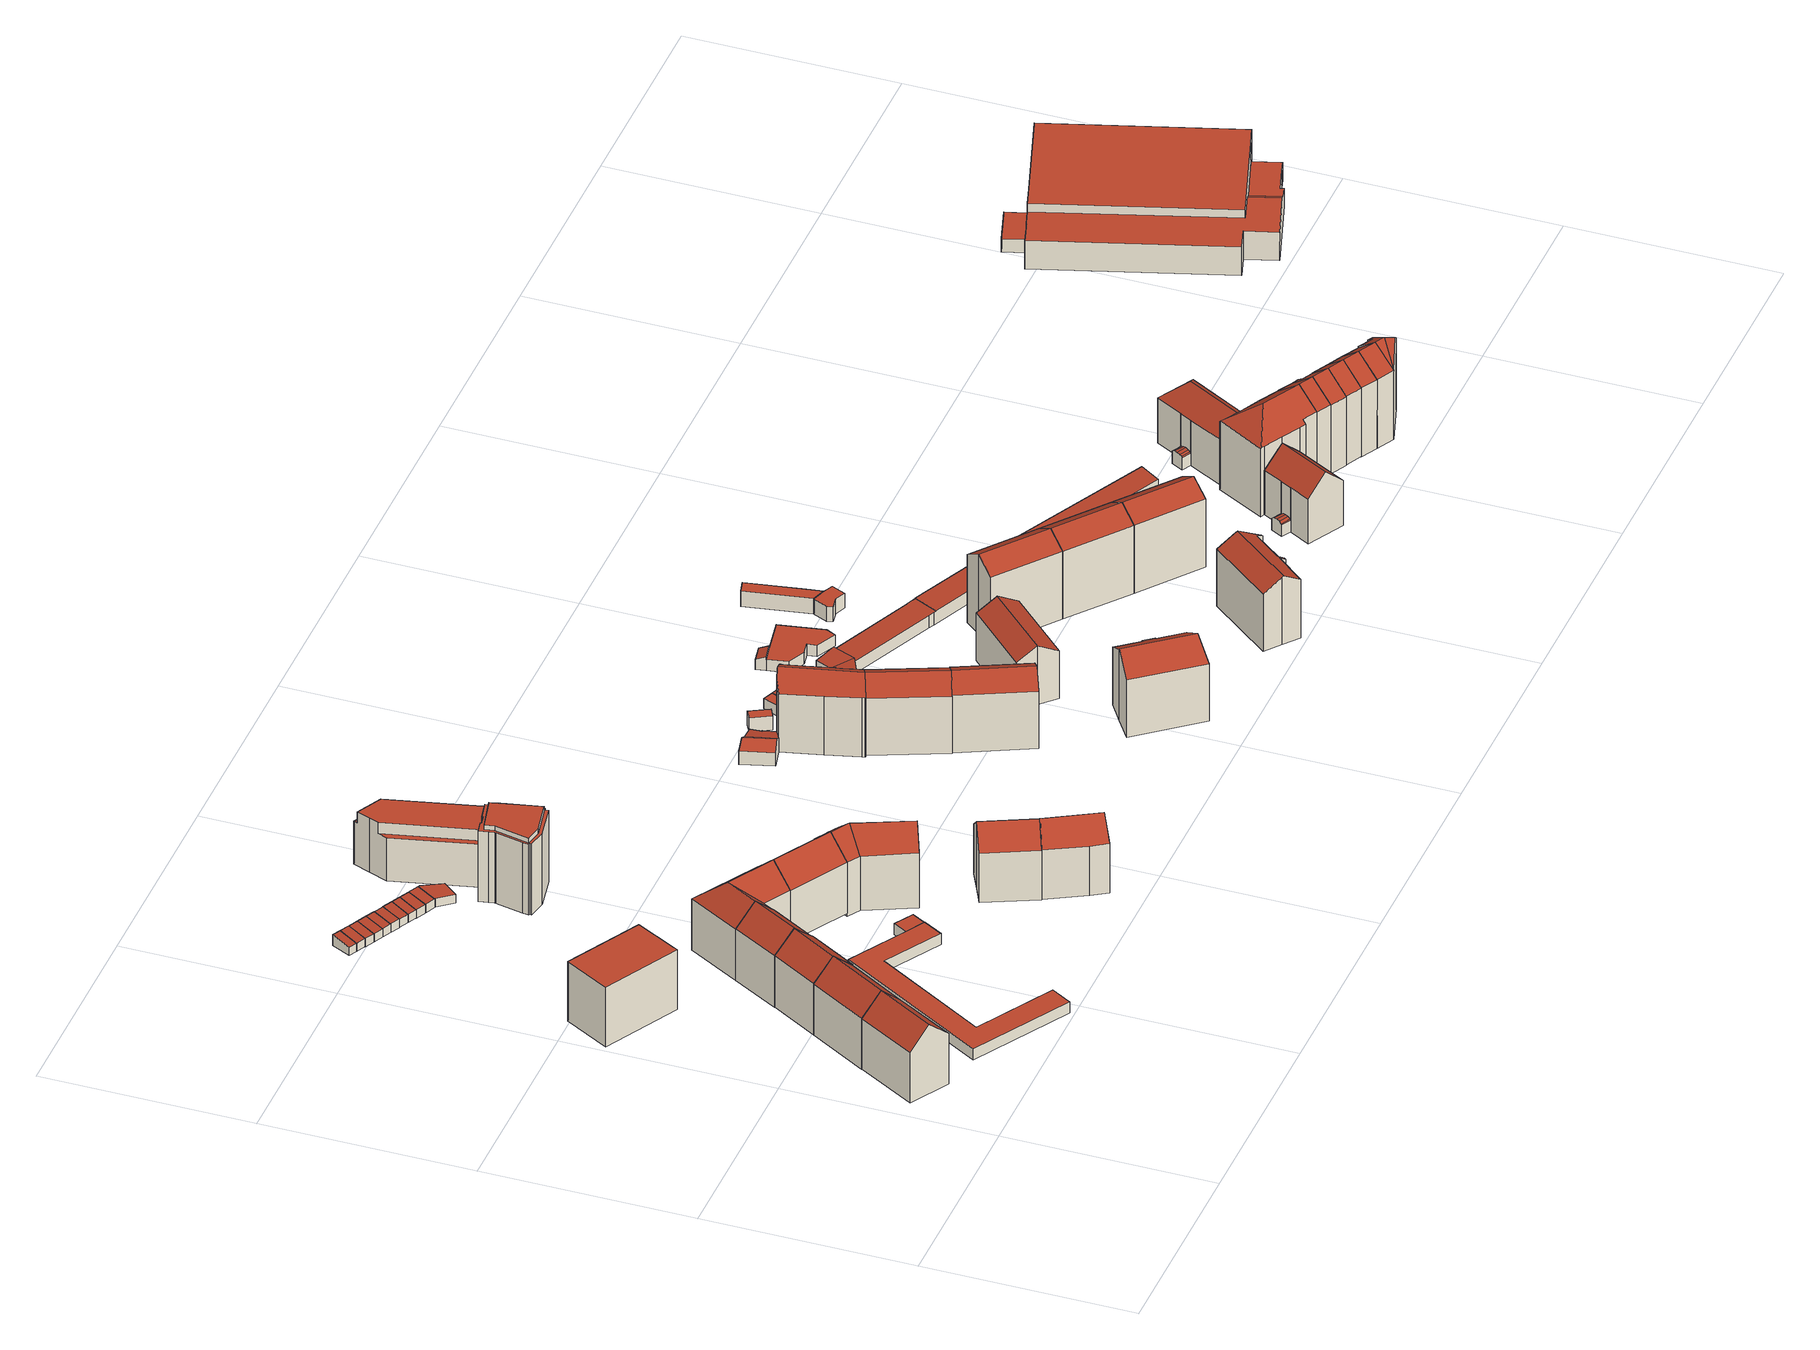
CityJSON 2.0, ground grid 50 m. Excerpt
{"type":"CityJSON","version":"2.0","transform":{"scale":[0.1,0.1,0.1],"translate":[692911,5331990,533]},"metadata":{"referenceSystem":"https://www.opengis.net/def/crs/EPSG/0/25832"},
"CityObjects":{
"building1":{"type":"Building","attributes":{"Gemeindeschluessel":"09162000","HoeheDach":"553.861","HoeheGrund":"535.670","Methode":"1000","NiedrigsteTraufeDesGebaeudes":"548.930","Geometrietyp2DReferenz":"3000","function":"31001_1000","roofType":"3100","measuredHeight":18.19,"storeysAboveGround":4},"geometry":[{"type":"MultiSurface","lod":"2","boundaries":[[[0,1,2,3,4]],[[5,6,7,8,9]],[[1,8,7,2]],[[9,8,1,0]],[[4,3,6,5]],[[2,7,6,3]],[[5,9,0,4]]],"semantics":{"surfaces":[{"type":"WallSurface"},{"type":"RoofSurface"},{"type":"GroundSurface"}],"values":[0,0,1,0,0,1,2]}}]},
"building2":{"type":"Building","attributes":{"Gemeindeschluessel":"09162000","HoeheDach":"553.869","HoeheGrund":"535.640","Methode":"1000","NiedrigsteTraufeDesGebaeudes":"548.945","Geometrietyp2DReferenz":"3000","function":"31001_1000","roofType":"3100","measuredHeight":18.23,"storeysAboveGround":4},"geometry":[{"type":"MultiSurface","lod":"2","boundaries":[[[10,11,8,12]],[[13,10,12,14]],[[7,15,16,17]],[[12,8,7,17,14]],[[14,17,16,13]],[[8,11,15,7]],[[13,16,15,11,10]]],"semantics":{"surfaces":[{"type":"WallSurface"},{"type":"GroundSurface"},{"type":"RoofSurface"}],"values":[0,1,2,0,0,2,0]}}]},
"building3":{"type":"Building","attributes":{"Gemeindeschluessel":"09162000","HoeheDach":"549.466","HoeheGrund":"533.763","Methode":"1000","NiedrigsteTraufeDesGebaeudes":"549.466","Geometrietyp2DReferenz":"3000","function":"31001_1000","roofType":"1000","measuredHeight":15.7,"storeysAboveGround":5},"geometry":[{"type":"MultiSurface","lod":"2","boundaries":[[[18,19,20,21]],[[22,23,24,25]],[[21,20,26,27]],[[26,20,19,24,23]],[[27,26,23,22]],[[21,27,22,25,18]],[[25,24,19,18]]],"semantics":{"surfaces":[{"type":"WallSurface"},{"type":"RoofSurface"},{"type":"GroundSurface"}],"values":[0,0,0,1,0,2,0]}}]},
"building4":{"type":"Building","attributes":{"Gemeindeschluessel":"09162000","HoeheDach":"553.784","HoeheGrund":"535.610","Methode":"1000","NiedrigsteTraufeDesGebaeudes":"549.152","Geometrietyp2DReferenz":"3000","function":"31001_1000","roofType":"3100","measuredHeight":18.17,"storeysAboveGround":4},"geometry":[{"type":"MultiSurface","lod":"2","boundaries":[[[28,29,10,13]],[[10,30,31,32,13]],[[30,33,34,31]],[[28,35,34,33,29]],[[31,34,35,32]],[[29,33,30,10]],[[13,32,35,28]]],"semantics":{"surfaces":[{"type":"GroundSurface"},{"type":"WallSurface"},{"type":"RoofSurface"}],"values":[0,1,2,1,2,1,1]}}]},
"building5":{"type":"Building","attributes":{"Gemeindeschluessel":"09162000","HoeheDach":"538.223","HoeheGrund":"535.260","Methode":"1000","NiedrigsteTraufeDesGebaeudes":"538.223","Geometrietyp2DReferenz":"3000","function":"31001_2000","roofType":"1000","measuredHeight":2.96},"geometry":[{"type":"MultiSurface","lod":"2","boundaries":[[[36,37,38,39]],[[40,41,38,37]],[[42,43,44,39,38,41,45,46,47]],[[36,48,49,50,51,52,53,40,37]],[[49,48,44,43]],[[49,43,42,50]],[[53,45,41,40]],[[48,36,39,44]],[[53,52,46,45]],[[51,50,42,47]],[[52,51,47,46]]],"semantics":{"surfaces":[{"type":"WallSurface"},{"type":"RoofSurface"},{"type":"GroundSurface"}],"values":[0,0,1,2,0,0,0,0,0,0,0]}}]},
"building6":{"type":"Building","attributes":{"Gemeindeschluessel":"09162000","HoeheDach":"553.863","HoeheGrund":"535.500","Methode":"1000","NiedrigsteTraufeDesGebaeudes":"548.957","Geometrietyp2DReferenz":"3000","function":"31001_1000","roofType":"3100","measuredHeight":18.36,"storeysAboveGround":4},"geometry":[{"type":"MultiSurface","lod":"2","boundaries":[[[54,55,56,57]],[[58,55,54,59]],[[60,61,62,63]],[[59,54,57,61,60]],[[63,62,56,55,58]],[[57,56,62,61]],[[63,58,59,60]]],"semantics":{"surfaces":[{"type":"RoofSurface"},{"type":"WallSurface"},{"type":"GroundSurface"}],"values":[0,1,1,1,1,0,2]}}]},
"building7":{"type":"Building","attributes":{"Gemeindeschluessel":"09162000","HoeheDach":"535.983","HoeheGrund":"533.190","Methode":"2000","NiedrigsteTraufeDesGebaeudes":"535.336","Geometrietyp2DReferenz":"3000","function":"31001_2000","roofType":"1000","measuredHeight":2.79},"geometry":[{"type":"MultiSurface","lod":"2","boundaries":[[[64,65,66,67]],[[66,68,69,67]],[[69,68,70,71]],[[67,69,71,64]],[[65,70,68,66]],[[64,71,70,65]]],"semantics":{"surfaces":[{"type":"GroundSurface"},{"type":"WallSurface"},{"type":"RoofSurface"}],"values":[0,1,2,1,1,1]}}]},
"building8":{"type":"Building","attributes":{"Gemeindeschluessel":"09162000","HoeheDach":"535.984","HoeheGrund":"533.230","Methode":"2000","NiedrigsteTraufeDesGebaeudes":"535.337","Geometrietyp2DReferenz":"3000","function":"31001_2000","roofType":"1000","measuredHeight":2.75},"geometry":[{"type":"MultiSurface","lod":"2","boundaries":[[[67,66,72,73]],[[74,75,68,69]],[[72,75,74,73]],[[67,69,68,66]],[[66,68,75,72]],[[73,74,69,67]]],"semantics":{"surfaces":[{"type":"GroundSurface"},{"type":"RoofSurface"},{"type":"WallSurface"}],"values":[0,1,2,2,2,2]}}]},
"building9":{"type":"Building","attributes":{"Gemeindeschluessel":"09162000","HoeheDach":"553.775","HoeheGrund":"535.490","Methode":"1000","NiedrigsteTraufeDesGebaeudes":"548.893","Geometrietyp2DReferenz":"3000","function":"31001_1000","roofType":"3100","measuredHeight":18.29,"storeysAboveGround":4},"geometry":[{"type":"MultiSurface","lod":"2","boundaries":[[[63,58,76,77,78]],[[79,80,63,78]],[[77,76,81,82,83]],[[84,85,58,63,80,86]],[[82,81,85,84,87]],[[88,86,80,79]],[[77,83,79,78]],[[83,89,88,79]],[[76,58,85,81]],[[84,86,88,89,87]],[[83,82,87,89]]],"semantics":{"surfaces":[{"type":"WallSurface"},{"type":"RoofSurface"},{"type":"GroundSurface"}],"values":[0,0,1,2,0,0,1,1,0,0,1]}}]},
"building10":{"type":"Building","attributes":{"Gemeindeschluessel":"09162000","HoeheDach":"535.984","HoeheGrund":"533.150","Methode":"2000","NiedrigsteTraufeDesGebaeudes":"535.336","Geometrietyp2DReferenz":"3000","function":"31001_2000","roofType":"1000","measuredHeight":2.83},"geometry":[{"type":"MultiSurface","lod":"2","boundaries":[[[90,75,91,92]],[[92,91,93,94]],[[94,93,74,95]],[[95,74,75,90]],[[95,90,92,94]],[[93,91,75,74]]],"semantics":{"surfaces":[{"type":"WallSurface"},{"type":"GroundSurface"},{"type":"RoofSurface"}],"values":[0,0,0,0,1,2]}}]},
"building11":{"type":"Building","attributes":{"Gemeindeschluessel":"09162000","HoeheDach":"535.984","HoeheGrund":"533.160","Methode":"2000","NiedrigsteTraufeDesGebaeudes":"535.336","Geometrietyp2DReferenz":"3000","function":"31001_2000","roofType":"1000","measuredHeight":2.82},"geometry":[{"type":"MultiSurface","lod":"2","boundaries":[[[96,91,97,98]],[[99,96,98,100]],[[99,93,91,96]],[[100,101,93,99]],[[101,97,91,93]],[[98,97,101,100]]],"semantics":{"surfaces":[{"type":"WallSurface"},{"type":"GroundSurface"},{"type":"RoofSurface"}],"values":[0,1,0,0,2,0]}}]},
"building12":{"type":"Building","attributes":{"Gemeindeschluessel":"09162000","HoeheDach":"535.984","HoeheGrund":"533.120","Methode":"2000","NiedrigsteTraufeDesGebaeudes":"535.336","Geometrietyp2DReferenz":"3000","function":"31001_2000","roofType":"1000","measuredHeight":2.86},"geometry":[{"type":"MultiSurface","lod":"2","boundaries":[[[102,103,101,104]],[[104,105,106,102]],[[104,101,97,105]],[[106,107,103,102]],[[105,97,107,106]],[[103,107,97,101]]],"semantics":{"surfaces":[{"type":"WallSurface"},{"type":"GroundSurface"},{"type":"RoofSurface"}],"values":[0,1,0,0,0,2]}}]},
"building13":{"type":"Building","attributes":{"Gemeindeschluessel":"09162000","HoeheDach":"535.907","HoeheGrund":"533.140","Methode":"1000","NiedrigsteTraufeDesGebaeudes":"535.383","Geometrietyp2DReferenz":"3000","function":"31001_2000","roofType":"1000","measuredHeight":2.77},"geometry":[{"type":"MultiSurface","lod":"2","boundaries":[[[108,109,110,111]],[[112,108,111,102]],[[102,106,113,112]],[[102,111,110,106]],[[106,110,109,113]],[[113,109,108,112]]],"semantics":{"surfaces":[{"type":"RoofSurface"},{"type":"WallSurface"},{"type":"GroundSurface"}],"values":[0,1,2,1,1,1]}}]},
"building14":{"type":"Building","attributes":{"Gemeindeschluessel":"09162000","HoeheDach":"538.062","HoeheGrund":"535.200","Methode":"1000","NiedrigsteTraufeDesGebaeudes":"538.062","Geometrietyp2DReferenz":"3000","function":"31001_1000","roofType":"1000","measuredHeight":2.86},"geometry":[{"type":"MultiSurface","lod":"2","boundaries":[[[114,115,116,117]],[[116,118,119,117]],[[114,120,121,115]],[[117,119,120,114]],[[119,118,121,120]],[[115,121,118,116]]],"semantics":{"surfaces":[{"type":"GroundSurface"},{"type":"WallSurface"},{"type":"RoofSurface"}],"values":[0,1,1,1,2,1]}}]},
"building15":{"type":"Building","attributes":{"Gemeindeschluessel":"09162000","HoeheDach":"535.984","HoeheGrund":"533.200","Methode":"2000","NiedrigsteTraufeDesGebaeudes":"535.336","Geometrietyp2DReferenz":"3000","function":"31001_2000","roofType":"1000","measuredHeight":2.78},"geometry":[{"type":"MultiSurface","lod":"2","boundaries":[[[122,123,124,125]],[[125,124,126,127]],[[128,129,123,122]],[[128,122,125,127]],[[126,124,123,129]],[[127,126,129,128]]],"semantics":{"surfaces":[{"type":"WallSurface"},{"type":"GroundSurface"},{"type":"RoofSurface"}],"values":[0,0,0,1,2,0]}}]},
"building16":{"type":"Building","attributes":{"Gemeindeschluessel":"09162000","HoeheDach":"535.984","HoeheGrund":"533.210","Methode":"2000","NiedrigsteTraufeDesGebaeudes":"535.335","Geometrietyp2DReferenz":"3000","function":"31001_2000","roofType":"1000","measuredHeight":2.77},"geometry":[{"type":"MultiSurface","lod":"2","boundaries":[[[127,125,130,131]],[[131,132,126,127]],[[130,133,132,131]],[[125,124,133,130]],[[127,126,124,125]],[[132,133,124,126]]],"semantics":{"surfaces":[{"type":"GroundSurface"},{"type":"WallSurface"},{"type":"RoofSurface"}],"values":[0,1,1,1,1,2]}}]},
"building17":{"type":"Building","attributes":{"Gemeindeschluessel":"09162000","HoeheDach":"553.795","HoeheGrund":"535.380","Methode":"1000","NiedrigsteTraufeDesGebaeudes":"548.803","Geometrietyp2DReferenz":"3000","function":"31001_1000","roofType":"3100","measuredHeight":18.41,"storeysAboveGround":4},"geometry":[{"type":"MultiSurface","lod":"2","boundaries":[[[134,135,89,136,137]],[[138,139,135,134]],[[137,136,140,141]],[[142,140,136,89]],[[141,140,142,139,138]],[[139,142,89,135]],[[134,137,141,138]]],"semantics":{"surfaces":[{"type":"WallSurface"},{"type":"RoofSurface"},{"type":"GroundSurface"}],"values":[0,0,0,1,0,1,2]}}]},
"building18":{"type":"Building","attributes":{"Gemeindeschluessel":"09162000","HoeheDach":"535.984","HoeheGrund":"533.090","Methode":"2000","NiedrigsteTraufeDesGebaeudes":"535.336","Geometrietyp2DReferenz":"3000","function":"31001_2000","roofType":"1000","measuredHeight":2.89},"geometry":[{"type":"MultiSurface","lod":"2","boundaries":[[[143,133,144,145]],[[146,143,145,147]],[[146,132,133,143]],[[145,144,148,147]],[[148,144,133,132]],[[147,148,132,146]]],"semantics":{"surfaces":[{"type":"WallSurface"},{"type":"GroundSurface"},{"type":"RoofSurface"}],"values":[0,1,0,0,2,0]}}]},
"building19":{"type":"Building","attributes":{"Gemeindeschluessel":"09162000","HoeheDach":"535.984","HoeheGrund":"533.100","Methode":"2000","NiedrigsteTraufeDesGebaeudes":"535.336","Geometrietyp2DReferenz":"3000","function":"31001_2000","roofType":"1000","measuredHeight":2.88},"geometry":[{"type":"MultiSurface","lod":"2","boundaries":[[[149,150,151,152]],[[147,145,149,152]],[[147,148,144,145]],[[151,150,144,148]],[[152,151,148,147]],[[145,144,150,149]]],"semantics":{"surfaces":[{"type":"WallSurface"},{"type":"GroundSurface"},{"type":"RoofSurface"}],"values":[0,1,0,2,0,0]}}]},
"building20":{"type":"Building","attributes":{"Gemeindeschluessel":"09162000","HoeheDach":"535.983","HoeheGrund":"533.240","Methode":"2000","NiedrigsteTraufeDesGebaeudes":"535.330","Geometrietyp2DReferenz":"3000","function":"31001_2000","roofType":"1000","measuredHeight":2.74},"geometry":[{"type":"MultiSurface","lod":"2","boundaries":[[[153,154,155,156]],[[157,158,159,160]],[[161,155,154,151,159,158]],[[161,162,156,155]],[[156,162,157,160,163,153]],[[160,159,151,163]],[[163,151,154,153]],[[162,161,158,157]]],"semantics":{"surfaces":[{"type":"WallSurface"},{"type":"RoofSurface"},{"type":"GroundSurface"}],"values":[0,0,1,0,2,0,0,0]}}]},
"building21":{"type":"Building","attributes":{"Gemeindeschluessel":"09162000","HoeheDach":"553.810","HoeheGrund":"534.003","Methode":"2000","NiedrigsteTraufeDesGebaeudes":"552.650","Geometrietyp2DReferenz":"3000","function":"31001_9998","roofType":"1000","measuredHeight":19.81,"storeysAboveGround":5},"geometry":[{"type":"MultiSurface","lod":"2","boundaries":[[[164,165,166,167]],[[168,169,170,171]],[[172,173,174,175,176,177]],[[178,179,180,181]],[[182,183,165,164]],[[184,185,177,176,175,186,187,188,189,190,180,179,191,192,193,194,195,196,197,170,169,198],[164,167,199,200,201,202,182]],[[203,189,188,204]],[[205,184,198,206]],[[207,193,192,208]],[[208,192,191,209]],[[210,174,173,172,211,205,206,168,171,212,213,214,215,207,208,209,178,181,216,203,204,217]],[[210,186,175,174]],[[172,177,185,211]],[[201,218,219,202]],[[171,170,197,212]],[[204,188,187,217]],[[206,198,169,168]],[[213,212,197,196,195,214]],[[209,191,179,178]],[[220,218,201,200,199,221]],[[214,195,194,215]],[[217,187,186,210]],[[211,185,184,205]],[[215,194,193,207]],[[219,218,220,221,166,165,183]],[[167,166,221,199]],[[202,219,183,182]],[[190,189,203,216,181,180]]],"semantics":{"surfaces":[{"type":"WallSurface"},{"type":"RoofSurface"},{"type":"GroundSurface"}],"values":[0,0,0,0,0,1,0,0,0,0,2,0,0,0,0,0,0,0,0,0,0,0,0,0,1,0,0,0]}}]},
"building22":{"type":"Building","attributes":{"Gemeindeschluessel":"09162000","HoeheDach":"553.700","HoeheGrund":"534.610","Methode":"2000","NiedrigsteTraufeDesGebaeudes":"548.193","Geometrietyp2DReferenz":"3000","function":"31001_1000","roofType":"3100","measuredHeight":19.09,"storeysAboveGround":4},"geometry":[{"type":"MultiSurface","lod":"2","boundaries":[[[222,223,224,225,226,227,228,229,230,231]],[[232,233,226,225]],[[228,227,234,235,236,229]],[[233,234,227,226]],[[230,237,238,231]],[[233,232,239,240,235,234]],[[229,236,237,230]],[[236,235,240,237]],[[222,241,242,223]],[[222,231,238,243,241]],[[237,240,243,238]],[[239,232,225,224,244]],[[244,242,241,243,240,239]],[[244,224,223,242]]],"semantics":{"surfaces":[{"type":"GroundSurface"},{"type":"WallSurface"},{"type":"RoofSurface"}],"values":[0,1,1,1,1,2,1,2,1,1,2,1,2,1]}}]},
"building23":{"type":"Building","attributes":{"Gemeindeschluessel":"09162000","HoeheDach":"552.430","HoeheGrund":"534.790","Methode":"2000","NiedrigsteTraufeDesGebaeudes":"547.785","Geometrietyp2DReferenz":"3000","function":"31001_1000","roofType":"3100","measuredHeight":17.64,"storeysAboveGround":4},"geometry":[{"type":"MultiSurface","lod":"2","boundaries":[[[245,246,247,248]],[[249,250,246,251]],[[245,252,251,246]],[[252,253,254,255,249,251]],[[255,256,250,249]],[[253,248,247,254]],[[256,247,246,250]],[[248,253,252,245]],[[254,247,256,255]]],"semantics":{"surfaces":[{"type":"RoofSurface"},{"type":"WallSurface"},{"type":"GroundSurface"}],"values":[0,1,1,2,1,1,0,1,1]}}]},
"building24":{"type":"Building","attributes":{"Gemeindeschluessel":"09162000","HoeheDach":"548.190","HoeheGrund":"534.010","Methode":"2000","NiedrigsteTraufeDesGebaeudes":"545.300","Geometrietyp2DReferenz":"3000","function":"31001_9998","roofType":"1000","measuredHeight":14.18},"geometry":[{"type":"MultiSurface","lod":"2","boundaries":[[[204,257,258,259,260,261]],[[262,263,264,265]],[[204,261,266,203]],[[262,267,268,269,270,263]],[[271,272,273,274]],[[275,276,277,278]],[[279,280,276,275]],[[178,271,274,281]],[[282,283,260,259]],[[270,269,283,282]],[[284,285,258,257]],[[204,203,181,178,281,267,262,265,279,275,278,284,257]],[[203,266,286,181]],[[278,277,285,284]],[[282,259,258,285,277,276,280,264,263,270]],[[272,287,288,273]],[[287,286,266,261,260,283,269,268,288]],[[265,264,280,279]],[[267,281,274,273,288,268]],[[178,181,286,287,272,271]]],"semantics":{"surfaces":[{"type":"WallSurface"},{"type":"RoofSurface"},{"type":"GroundSurface"}],"values":[0,0,0,0,1,0,0,0,0,0,0,2,0,0,1,0,1,0,0,0]}}]},
"building25":{"type":"Building","attributes":{"Gemeindeschluessel":"09162000","HoeheDach":"552.489","HoeheGrund":"534.880","Methode":"1000","NiedrigsteTraufeDesGebaeudes":"547.719","Geometrietyp2DReferenz":"3000","function":"31001_1000","roofType":"3100","measuredHeight":17.61,"storeysAboveGround":4},"geometry":[{"type":"MultiSurface","lod":"2","boundaries":[[[289,290,291,292,293]],[[294,291,290,295]],[[292,296,297,298,247,293]],[[298,297,299,300]],[[289,301,295,290]],[[294,295,301,302,300,299,303,304]],[[302,301,289,293,247]],[[247,298,300,302]],[[296,292,291,294,304,303]],[[299,297,296,303]]],"semantics":{"surfaces":[{"type":"RoofSurface"},{"type":"WallSurface"},{"type":"GroundSurface"}],"values":[0,1,0,1,1,2,1,1,1,1]}}]},
"building26":{"type":"Building","attributes":{"Gemeindeschluessel":"09162000","HoeheDach":"552.980","HoeheGrund":"534.510","Methode":"2000","NiedrigsteTraufeDesGebaeudes":"537.779","Geometrietyp2DReferenz":"3000","function":"31001_9998","roofType":"3100","measuredHeight":18.47,"storeysAboveGround":5},"geometry":[{"type":"MultiSurface","lod":"2","boundaries":[[[305,306,307,308]],[[309,310,311,312,313]],[[314,315,316,317,318,319]],[[320,321,322,323]],[[324,325,326,327]],[[327,326,328,329]],[[324,327,329,330,331,316,315,332,333,334,305,308,335,310,309,336,337,338,339,340,341,342,320,323,343,344]],[[343,345,346,344]],[[314,319,347,348]],[[317,349,350,351]],[[342,352,321,320]],[[329,328,353,330]],[[335,351,350,311,310]],[[308,307,351,335]],[[340,354,355,341]],[[339,356,354,340]],[[309,313,357,336]],[[324,344,346,358,325]],[[323,322,345,343]],[[347,359,333,332,348]],[[319,318,359,347]],[[338,360,356,339]],[[318,317,351,307,306,361,359]],[[334,361,306,305]],[[333,359,361,334]],[[336,357,362,337]],[[353,328,326,325,358,312,311,350,349]],[[341,355,352,342]],[[315,314,348,332]],[[358,346,345,322,321,352,355,354,356,360,362,357,313,312]],[[316,331,330,353,349,317]],[[337,362,360,338]]],"semantics":{"surfaces":[{"type":"WallSurface"},{"type":"GroundSurface"},{"type":"RoofSurface"}],"values":[0,0,0,0,0,0,1,0,2,0,0,0,0,0,0,0,0,0,0,0,2,0,2,0,0,0,2,0,0,2,0,0]}}]},
"building27":{"type":"Building","attributes":{"Gemeindeschluessel":"09162000","HoeheDach":"552.990","HoeheGrund":"534.860","Methode":"1000","NiedrigsteTraufeDesGebaeudes":"549.890","Geometrietyp2DReferenz":"3000","function":"31001_1000","roofType":"3100","measuredHeight":18.13,"storeysAboveGround":5},"geometry":[{"type":"MultiSurface","lod":"2","boundaries":[[[363,364,365,358,346]],[[366,367,368,369]],[[370,371,372,373]],[[368,367,358,365]],[[373,346,358,367,370]],[[366,371,370,367]],[[369,368,365,364]],[[373,372,363,346]],[[366,369,364,363,372,371]]],"semantics":{"surfaces":[{"type":"WallSurface"},{"type":"RoofSurface"},{"type":"GroundSurface"}],"values":[0,0,0,1,1,0,0,0,2]}}]},
"building28":{"type":"Building","attributes":{"Gemeindeschluessel":"09162000","HoeheDach":"553.001","HoeheGrund":"534.950","Methode":"1000","NiedrigsteTraufeDesGebaeudes":"550.050","Geometrietyp2DReferenz":"3000","function":"31001_1000","roofType":"3100","measuredHeight":18.05,"storeysAboveGround":5},"geometry":[{"type":"MultiSurface","lod":"2","boundaries":[[[374,375,376,377]],[[378,367,375,374]],[[379,380,367,378]],[[381,382,380,379]],[[377,376,383,384]],[[384,383,382,381]],[[384,381,379,378,374,377]],[[382,383,367,380]],[[383,376,375,367]]],"semantics":{"surfaces":[{"type":"WallSurface"},{"type":"GroundSurface"},{"type":"RoofSurface"}],"values":[0,0,0,0,0,0,1,2,2]}}]},
"building29":{"type":"Building","attributes":{"Gemeindeschluessel":"09162000","HoeheDach":"536.905","HoeheGrund":"533.166","Methode":"1000","NiedrigsteTraufeDesGebaeudes":"536.905","Geometrietyp2DReferenz":"3000","function":"31001_2000","roofType":"1000","measuredHeight":3.74,"storeysAboveGround":1},"geometry":[{"type":"MultiSurface","lod":"2","boundaries":[[[385,386,387,388]],[[389,390,385,388]],[[388,387,391,389]],[[389,391,392,390]],[[390,392,386,385]],[[387,386,392,391]]],"semantics":{"surfaces":[{"type":"WallSurface"},{"type":"GroundSurface"},{"type":"RoofSurface"}],"values":[0,1,0,0,0,2]}}]},
"building30":{"type":"Building","attributes":{"Gemeindeschluessel":"09162000","HoeheDach":"536.871","HoeheGrund":"534.229","Methode":"1000","NiedrigsteTraufeDesGebaeudes":"536.871","Geometrietyp2DReferenz":"3000","function":"31001_2000","roofType":"1000","measuredHeight":2.64,"storeysAboveGround":1},"geometry":[{"type":"MultiSurface","lod":"2","boundaries":[[[393,394,395,396]],[[397,398,399,400]],[[396,395,398,397]],[[400,399,394,393]],[[398,395,394,399]],[[400,393,396,397]]],"semantics":{"surfaces":[{"type":"WallSurface"},{"type":"RoofSurface"},{"type":"GroundSurface"}],"values":[0,0,0,0,1,2]}}]},
"building31":{"type":"Building","attributes":{"Gemeindeschluessel":"09162000","HoeheDach":"536.876","HoeheGrund":"534.630","Methode":"1000","NiedrigsteTraufeDesGebaeudes":"536.876","Geometrietyp2DReferenz":"3000","function":"31001_2000","roofType":"1000","measuredHeight":2.25,"storeysAboveGround":1},"geometry":[{"type":"MultiSurface","lod":"2","boundaries":[[[401,398,395,402]],[[403,404,395,398]],[[401,402,405,406]],[[406,403,398,401]],[[402,395,404,405]],[[405,404,403,406]]],"semantics":{"surfaces":[{"type":"WallSurface"},{"type":"RoofSurface"},{"type":"GroundSurface"}],"values":[0,1,2,0,0,0]}}]},
"building32":{"type":"Building","attributes":{"Gemeindeschluessel":"09162000","HoeheDach":"553.960","HoeheGrund":"535.040","Methode":"2000","NiedrigsteTraufeDesGebaeudes":"549.591","Geometrietyp2DReferenz":"3000","function":"31001_1000","roofType":"3100","measuredHeight":18.92,"storeysAboveGround":4},"geometry":[{"type":"MultiSurface","lod":"2","boundaries":[[[407,408,409,410]],[[411,412,413,414]],[[415,416,414,413]],[[412,417,418,419,420,421,422,423,415,413]],[[412,411,424,417]],[[407,425,422,421,408]],[[426,423,422,425]],[[408,421,420,409]],[[427,410,409,420,419]],[[407,410,427,428,424,411,414,416,426,425]],[[416,415,423,426]],[[428,418,417,424]],[[427,419,418,428]]],"semantics":{"surfaces":[{"type":"WallSurface"},{"type":"RoofSurface"},{"type":"GroundSurface"}],"values":[0,0,0,1,0,0,0,1,0,2,0,0,0]}}]},
"building33":{"type":"Building","attributes":{"Gemeindeschluessel":"09162000","HoeheDach":"536.878","HoeheGrund":"534.650","Methode":"1000","NiedrigsteTraufeDesGebaeudes":"536.878","Geometrietyp2DReferenz":"3000","function":"31001_2000","roofType":"1000","measuredHeight":2.23,"storeysAboveGround":1},"geometry":[{"type":"MultiSurface","lod":"2","boundaries":[[[406,403,404,405]],[[429,430,431,432]],[[405,404,430,429]],[[432,431,403,406]],[[406,405,429,432]],[[431,430,404,403]]],"semantics":{"surfaces":[{"type":"WallSurface"},{"type":"GroundSurface"},{"type":"RoofSurface"}],"values":[0,0,0,0,1,2]}}]},
"building34":{"type":"Building","attributes":{"Gemeindeschluessel":"09162000","HoeheDach":"538.565","HoeheGrund":"534.400","Methode":"2000","NiedrigsteTraufeDesGebaeudes":"537.831","Geometrietyp2DReferenz":"3000","function":"31001_2000","roofType":"1000","measuredHeight":4.17},"geometry":[{"type":"MultiSurface","lod":"2","boundaries":[[[433,434,435,436]],[[433,436,437,438,439,440,441,442,443]],[[438,444,445,439]],[[442,446,447,443]],[[434,433,443,447]],[[448,449,445,444,450]],[[440,449,448,441]],[[451,437,436,435]],[[438,437,451,450,444]],[[451,435,434,447,446,448,450]],[[441,448,446,442]],[[439,445,449,440]]],"semantics":{"surfaces":[{"type":"WallSurface"},{"type":"GroundSurface"},{"type":"RoofSurface"}],"values":[0,1,0,0,0,2,0,0,0,2,0,0]}}]},
"building35":{"type":"Building","attributes":{"Gemeindeschluessel":"09162000","HoeheDach":"550.528","HoeheGrund":"535.060","Methode":"1000","NiedrigsteTraufeDesGebaeudes":"547.563","Geometrietyp2DReferenz":"3000","function":"31001_1000","roofType":"3100","measuredHeight":15.47,"storeysAboveGround":4},"geometry":[{"type":"MultiSurface","lod":"2","boundaries":[[[452,453,454,455]],[[456,457,458,459]],[[460,456,459,461]],[[455,454,462,463]],[[460,461,452,455,463,464,465]],[[464,458,457,465]],[[461,459,453,452]],[[459,458,462,454,453]],[[465,457,456,460]],[[463,462,458,464]]],"semantics":{"surfaces":[{"type":"WallSurface"},{"type":"RoofSurface"},{"type":"GroundSurface"}],"values":[0,1,0,0,2,0,0,1,0,0]}}]},
"building36":{"type":"Building","attributes":{"Gemeindeschluessel":"09162000","HoeheDach":"537.788","HoeheGrund":"534.170","Methode":"2000","NiedrigsteTraufeDesGebaeudes":"536.913","Geometrietyp2DReferenz":"3000","function":"31001_9998","roofType":"1000","measuredHeight":3.62,"storeysAboveGround":1},"geometry":[{"type":"MultiSurface","lod":"2","boundaries":[[[466,467,468,469]],[[470,471,472,473,474,466,469,475,476,477,478]],[[479,480,481,482]],[[469,468,483,475]],[[471,479,484,472]],[[477,482,481,485,478]],[[473,486,487,474]],[[472,484,486,473]],[[478,485,488,470]],[[474,487,467,466]],[[475,483,489,476]],[[470,488,480,479,471]],[[489,483,468,467,487,486,484,479,482]],[[481,480,488,485]],[[476,489,482,477]]],"semantics":{"surfaces":[{"type":"WallSurface"},{"type":"GroundSurface"},{"type":"RoofSurface"}],"values":[0,1,0,0,0,0,0,0,0,0,0,0,2,2,0]}}]},
"building37":{"type":"Building","attributes":{"Gemeindeschluessel":"09162000","HoeheDach":"555.963","HoeheGrund":"535.140","Methode":"2000","NiedrigsteTraufeDesGebaeudes":"553.011","Geometrietyp2DReferenz":"3000","function":"31001_1000","roofType":"3100","measuredHeight":20.82,"storeysAboveGround":6},"geometry":[{"type":"MultiSurface","lod":"2","boundaries":[[[490,491,492,493]],[[494,495,496,497]],[[493,492,498,499,500]],[[498,492,491,496]],[[497,496,491,490]],[[493,500,494,497,490]],[[500,499,495,494]],[[499,498,496,495]]],"semantics":{"surfaces":[{"type":"WallSurface"},{"type":"RoofSurface"},{"type":"GroundSurface"}],"values":[0,0,0,1,0,2,0,1]}}]},
"building38":{"type":"Building","attributes":{"Gemeindeschluessel":"09162000","HoeheDach":"537.673","HoeheGrund":"533.810","Methode":"1000","NiedrigsteTraufeDesGebaeudes":"537.673","Geometrietyp2DReferenz":"3000","function":"51009_1610","roofType":"1000","measuredHeight":3.86},"geometry":[{"type":"MultiSurface","lod":"2","boundaries":[[[501,502,503,504]],[[505,503,502,506,507,508,509]],[[510,511,512,513,501,504,514]],[[511,508,507,512]],[[512,507,506,513]],[[514,505,509,510]],[[513,506,502,501]],[[504,503,505,514]],[[510,509,508,511]]],"semantics":{"surfaces":[{"type":"WallSurface"},{"type":"RoofSurface"},{"type":"GroundSurface"}],"values":[0,1,2,0,0,0,0,0,0]}}]},
"building39":{"type":"Building","attributes":{"Gemeindeschluessel":"09162000","HoeheDach":"553.200","HoeheGrund":"535.320","Methode":"2000","NiedrigsteTraufeDesGebaeudes":"549.829","Geometrietyp2DReferenz":"3000","function":"31001_1000","roofType":"3100","measuredHeight":17.88,"storeysAboveGround":5},"geometry":[{"type":"MultiSurface","lod":"2","boundaries":[[[515,516,517,518,519]],[[520,521,522,523,524,516,515,525,526,527,528,529]],[[530,531,528,527,532]],[[524,533,517,516]],[[526,534,532,527]],[[520,535,536,521]],[[522,537,538,523]],[[525,539,534,526]],[[528,531,540,529]],[[538,537,536,535,540,531,530,518,517,533]],[[536,537,522,521]],[[540,535,520,529]],[[519,518,530,532,534,539]],[[515,519,539,525]],[[538,533,524,523]]],"semantics":{"surfaces":[{"type":"WallSurface"},{"type":"GroundSurface"},{"type":"RoofSurface"}],"values":[0,1,0,0,0,0,0,0,0,2,0,0,2,0,0]}}]},
"building40":{"type":"Building","attributes":{"Gemeindeschluessel":"09162000","HoeheDach":"537.869","HoeheGrund":"533.836","Methode":"1000","NiedrigsteTraufeDesGebaeudes":"537.869","Geometrietyp2DReferenz":"3000","function":"51009_1610","roofType":"1000","measuredHeight":4.03},"geometry":[{"type":"MultiSurface","lod":"2","boundaries":[[[541,542,543,544]],[[545,512,546,547]],[[511,548,541,544]],[[547,546,543,542]],[[511,544,543,546,512]],[[512,545,548,511]],[[548,545,547,542,541]]],"semantics":{"surfaces":[{"type":"WallSurface"},{"type":"GroundSurface"},{"type":"RoofSurface"}],"values":[0,0,0,0,1,0,2]}}]},
"building41":{"type":"Building","attributes":{"Gemeindeschluessel":"09162000","HoeheDach":"555.960","HoeheGrund":"535.120","Methode":"2000","NiedrigsteTraufeDesGebaeudes":"553.018","Geometrietyp2DReferenz":"3000","function":"31001_1000","roofType":"3100","measuredHeight":20.84,"storeysAboveGround":6},"geometry":[{"type":"MultiSurface","lod":"2","boundaries":[[[549,550,551,552,553]],[[552,551,498,499]],[[553,552,499,500]],[[493,492,550,549]],[[551,550,492,498]],[[500,493,549,553]],[[500,499,498,492,493]]],"semantics":{"surfaces":[{"type":"WallSurface"},{"type":"RoofSurface"},{"type":"GroundSurface"}],"values":[0,1,0,0,1,2,0]}}]},
"building42":{"type":"Building","attributes":{"Gemeindeschluessel":"09162000","HoeheDach":"538.147","HoeheGrund":"534.380","Methode":"2000","NiedrigsteTraufeDesGebaeudes":"537.555","Geometrietyp2DReferenz":"3000","function":"31001_2000","roofType":"1000","measuredHeight":3.77},"geometry":[{"type":"MultiSurface","lod":"2","boundaries":[[[440,554,555,556]],[[557,558,559,441]],[[560,561,562,563,564,565]],[[566,567,568,569]],[[570,571,572,573,574,575]],[[558,574,573,562,561,555,554,559]],[[565,564,576,577]],[[577,576,578,579]],[[571,568,567,578,576,564,563,572]],[[575,574,558,557]],[[569,568,571,570]],[[556,555,561,560]],[[579,578,567,566]],[[573,572,563,562]],[[441,559,554,440]],[[560,565,577,579,566,569,570,575,557,441,440,556]]],"semantics":{"surfaces":[{"type":"WallSurface"},{"type":"RoofSurface"},{"type":"GroundSurface"}],"values":[0,0,0,0,0,1,0,0,1,0,0,0,0,0,0,2]}}]},
"building43":{"type":"Building","attributes":{"Gemeindeschluessel":"09162000","HoeheDach":"555.963","HoeheGrund":"535.150","Methode":"2000","NiedrigsteTraufeDesGebaeudes":"553.014","Geometrietyp2DReferenz":"3000","function":"31001_1000","roofType":"3100","measuredHeight":20.81,"storeysAboveGround":6},"geometry":[{"type":"MultiSurface","lod":"2","boundaries":[[[553,552,551,550,549]],[[580,581,582,583,584,585]],[[584,583,550,551]],[[553,549,582,581,580]],[[580,585,552,553]],[[585,584,551,552]],[[549,550,583,582]]],"semantics":{"surfaces":[{"type":"WallSurface"},{"type":"RoofSurface"},{"type":"GroundSurface"}],"values":[0,0,1,2,0,1,0]}}]},
"building44":{"type":"Building","attributes":{"Gemeindeschluessel":"09162000","HoeheDach":"551.830","HoeheGrund":"535.330","Methode":"2000","NiedrigsteTraufeDesGebaeudes":"538.317","Geometrietyp2DReferenz":"3000","function":"31001_1000","roofType":"3100","measuredHeight":16.5,"storeysAboveGround":4},"geometry":[{"type":"MultiSurface","lod":"2","boundaries":[[[586,587,588,589]],[[590,591,592,593]],[[594,595,596,597]],[[598,599,600,587,586]],[[590,589,588,591]],[[601,602,597,596,603,604,605,606,607]],[[592,591,588,608]],[[609,599,606,605]],[[607,606,599,598]],[[610,611,612,594]],[[613,593,592,608,614]],[[612,611,614,608,588,587,600,615]],[[613,616,601,607,598,586,589,590,593]],[[617,618,604,603]],[[616,610,602,601]],[[618,609,605,604]],[[609,615,600,599]],[[610,594,597,602]],[[612,615,609,618,617,595,594]],[[595,617,603,596]],[[616,613,614,611,610]]],"semantics":{"surfaces":[{"type":"WallSurface"},{"type":"RoofSurface"},{"type":"GroundSurface"}],"values":[0,0,1,0,0,0,1,1,0,0,0,1,2,1,0,1,0,1,0,1,0]}}]},
"building45":{"type":"Building","attributes":{"Gemeindeschluessel":"09162000","HoeheDach":"558.380","HoeheGrund":"535.320","Methode":"2000","NiedrigsteTraufeDesGebaeudes":"553.163","Geometrietyp2DReferenz":"3000","function":"31001_1000","roofType":"3200","measuredHeight":23.06,"storeysAboveGround":5},"geometry":[{"type":"MultiSurface","lod":"2","boundaries":[[[590,619,620,589]],[[621,622,619,590]],[[623,624,625,626]],[[627,620,619,622,628,629,630,625,624]],[[631,632,633,630,629]],[[631,634,621,590,589,586,635,636,637,638,639,640,632]],[[623,635,586,627,624]],[[637,641,642,638]],[[636,643,641,637]],[[638,642,644,639]],[[631,629,628,634]],[[640,645,633,632]],[[625,630,633,645,644,642,641,643,626]],[[634,628,622,621]],[[639,644,645,640]],[[589,620,627,586]],[[626,643,636,635,623]]],"semantics":{"surfaces":[{"type":"WallSurface"},{"type":"RoofSurface"},{"type":"GroundSurface"}],"values":[0,0,1,1,0,2,0,0,0,0,0,0,1,0,0,0,0]}}]},
"building46":{"type":"Building","attributes":{"Gemeindeschluessel":"09162000","HoeheDach":"558.370","HoeheGrund":"535.530","Methode":"2000","NiedrigsteTraufeDesGebaeudes":"553.269","Geometrietyp2DReferenz":"3000","function":"31001_9998","roofType":"3100","measuredHeight":22.84,"storeysAboveGround":5},"geometry":[{"type":"MultiSurface","lod":"2","boundaries":[[[646,647,648,649,650,651]],[[650,652,653,651]],[[651,629,654,633,646]],[[649,655,656,652,650]],[[647,645,657,648]],[[653,629,651]],[[656,655,657,645,633,654]],[[648,657,655,649]],[[646,633,645,647]],[[652,656,654,629,653]]],"semantics":{"surfaces":[{"type":"GroundSurface"},{"type":"WallSurface"},{"type":"RoofSurface"}],"values":[0,1,1,1,1,1,2,1,1,2]}}]},
"building47":{"type":"Building","attributes":{"Gemeindeschluessel":"09162000","HoeheDach":"558.370","HoeheGrund":"535.840","Methode":"2000","NiedrigsteTraufeDesGebaeudes":"553.252","Geometrietyp2DReferenz":"3000","function":"31001_9998","roofType":"3100","measuredHeight":22.53,"storeysAboveGround":5},"geometry":[{"type":"MultiSurface","lod":"2","boundaries":[[[658,659,660,661,662,663]],[[664,665,666,667]],[[655,660,659,667,666]],[[668,669,655,666,665,670]],[[658,664,667,659]],[[662,668,670,663]],[[660,655,669,661]],[[658,663,670,665,664]],[[668,662,661,669]]],"semantics":{"surfaces":[{"type":"GroundSurface"},{"type":"RoofSurface"},{"type":"WallSurface"}],"values":[0,1,2,1,2,2,2,2,2]}}]},
"building48":{"type":"Building","attributes":{"Gemeindeschluessel":"09162000","HoeheDach":"551.820","HoeheGrund":"535.320","Methode":"2000","NiedrigsteTraufeDesGebaeudes":"538.350","Geometrietyp2DReferenz":"3000","function":"31001_1000","roofType":"3200","measuredHeight":16.5,"storeysAboveGround":4},"geometry":[{"type":"MultiSurface","lod":"2","boundaries":[[[671,672,673,674]],[[675,676,677,678,679,680,681,682,683]],[[639,638,637,684,685,686,687,671,674]],[[677,676,688,689]],[[690,672,691,675,683,692,693]],[[692,683,684,637]],[[685,684,683,682,694]],[[685,694,695,696,697,698,689,688,686]],[[673,690,693,699]],[[687,686,688,676,675,691]],[[690,673,672]],[[682,681,695,694]],[[680,679,697,696]],[[639,699,693,638]],[[673,699,639,674]],[[678,677,689,698]],[[679,678,698,697]],[[691,672,671,687]],[[638,693,692,637]],[[681,680,696,695]]],"semantics":{"surfaces":[{"type":"WallSurface"},{"type":"GroundSurface"},{"type":"RoofSurface"}],"values":[0,0,1,2,2,0,0,0,2,0,2,2,2,0,0,2,2,0,0,2]}}]},
"building49":{"type":"Building","attributes":{"Gemeindeschluessel":"09162000","HoeheDach":"558.370","HoeheGrund":"535.870","Methode":"2000","NiedrigsteTraufeDesGebaeudes":"553.939","Geometrietyp2DReferenz":"3000","function":"31001_9998","roofType":"3100","measuredHeight":22.5,"storeysAboveGround":5},"geometry":[{"type":"MultiSurface","lod":"2","boundaries":[[[700,701,702,665]],[[703,700,665,704]],[[705,704,665,702,706]],[[705,706,707,708]],[[708,703,704,705]],[[706,702,701,707]],[[707,701,700,703,708]]],"semantics":{"surfaces":[{"type":"RoofSurface"},{"type":"WallSurface"},{"type":"GroundSurface"}],"values":[0,0,1,2,1,1,1]}}]},
"building50":{"type":"Building","attributes":{"Gemeindeschluessel":"09162000","HoeheDach":"558.370","HoeheGrund":"535.830","Methode":"2000","NiedrigsteTraufeDesGebaeudes":"553.939","Geometrietyp2DReferenz":"3000","function":"31001_9998","roofType":"3100","measuredHeight":22.54,"storeysAboveGround":5},"geometry":[{"type":"MultiSurface","lod":"2","boundaries":[[[709,710,700,701,711]],[[712,713,714,715,716]],[[716,715,710,709]],[[709,711,712,716]],[[714,713,701,700]],[[711,701,713,712]],[[715,714,700,710]]],"semantics":{"surfaces":[{"type":"WallSurface"},{"type":"GroundSurface"},{"type":"RoofSurface"}],"values":[0,0,0,1,2,0,2]}}]},
"building51":{"type":"Building","attributes":{"Gemeindeschluessel":"09162000","HoeheDach":"558.370","HoeheGrund":"535.790","Methode":"2000","NiedrigsteTraufeDesGebaeudes":"553.939","Geometrietyp2DReferenz":"3000","function":"31001_9998","roofType":"3100","measuredHeight":22.58,"storeysAboveGround":5},"geometry":[{"type":"MultiSurface","lod":"2","boundaries":[[[717,718,715,716]],[[718,719,720,715]],[[716,712,721,717]],[[716,715,720,713,712]],[[719,722,713,720]],[[721,722,719,718,717]],[[712,713,722,721]]],"semantics":{"surfaces":[{"type":"WallSurface"},{"type":"RoofSurface"},{"type":"GroundSurface"}],"values":[0,1,2,0,1,0,0]}}]},
"building52":{"type":"Building","attributes":{"Gemeindeschluessel":"09162000","HoeheDach":"558.370","HoeheGrund":"535.800","Methode":"2000","NiedrigsteTraufeDesGebaeudes":"553.559","Geometrietyp2DReferenz":"3000","function":"31001_9998","roofType":"3100","measuredHeight":22.57,"storeysAboveGround":5},"geometry":[{"type":"MultiSurface","lod":"2","boundaries":[[[723,724,725]],[[723,726,727,728,729,724]],[[723,730,731,732,726]],[[721,717,725,724,729]],[[733,717,721,734,735,736,737]],[[731,733,737,732]],[[717,733,731,730,725]],[[736,735,727,726]],[[727,735,734,728]],[[730,723,725]],[[721,729,728,734]],[[736,726,732,737]]],"semantics":{"surfaces":[{"type":"RoofSurface"},{"type":"WallSurface"},{"type":"GroundSurface"}],"values":[0,0,0,1,2,1,1,1,1,0,1,1]}}]},
"building53":{"type":"Building","attributes":{"Gemeindeschluessel":"09162000","HoeheDach":"545.570","HoeheGrund":"535.860","Methode":"2000","NiedrigsteTraufeDesGebaeudes":"539.360","Geometrietyp2DReferenz":"3000","function":"31001_9998","roofType":"1000","measuredHeight":9.71},"geometry":[{"type":"MultiSurface","lod":"2","boundaries":[[[738,739,740,741]],[[742,743,744,745]],[[746,747,748,749,750,751]],[[743,751,750,752,753,754,755,756,757,744]],[[758,759,760,761]],[[762,763,755,754,764,765]],[[741,740,748,747]],[[759,758,766,765]],[[762,767,768,763]],[[769,770,739,738]],[[766,771,767,762,765]],[[750,749,772,752]],[[773,757,756,774]],[[749,748,740,739,770,775,772]],[[776,768,767,771]],[[777,753,752,772,775,778]],[[776,774,756,755,763,768]],[[743,742,746,751]],[[753,777,764,754]],[[779,769,738,741,747,746,742,745,773,774,776,771,766,758,761]],[[745,744,757,773]],[[769,779,778,775,770]],[[778,779,761,760]],[[759,765,764,777,778,760]]],"semantics":{"surfaces":[{"type":"WallSurface"},{"type":"RoofSurface"},{"type":"GroundSurface"}],"values":[0,0,0,1,0,0,0,0,1,0,0,1,0,1,0,0,0,0,0,2,0,0,0,1]}}]}
},
"vertices":[
[108,153,27],[108,153,160],[62,180,209],[15,206,159],[15,206,27],[95,346,27],[95,346,159],[142,319,209],[188,292,159],[188,292,27],
[269,430,26],[269,430,160],[188,292,26],[177,484,26],[95,346,26],[223,457,209],[177,484,160],[95,346,160],
[68,1002,8],[68,1002,165],[245,906,165],[245,906,8],[187,798,8],[187,798,165],[7,894,165],[7,894,8],[192,807,165],[192,807,8],
[243,597,26],[335,543,26],[269,430,162],[223,457,208],[177,484,162],[335,543,162],[289,570,208],[243,597,162],
[445,423,23],[580,343,23],[580,343,52],[445,423,52],[607,390,23],[607,390,52],[442,1,52],[471,50,52],[288,157,52],[562,416,52],[424,497,52],[212,135,52],[288,157,23],[471,50,23],[442,1,23],[212,135,23],[424,497,23],[562,416,23],
[335,543,160],[399,655,160],[353,682,209],[289,570,209],[399,655,25],[335,543,25],[243,597,25],[243,597,160],[306,709,160],[306,709,25],
[137,1523,2],[160,1569,2],[179,1559,2],[157,1514,2],[179,1559,30],[157,1514,23],[160,1569,30],[137,1523,23],
[202,1548,2],[179,1503,2],[179,1503,23],[202,1548,30],
[399,655,159],[353,682,208],[306,709,159],[377,834,159],[377,834,25],[416,685,159],[416,684,159],[397,759,208],[479,648,25],[416,685,25],[534,743,25],[479,648,159],[534,743,159],[506,696,208],
[202,1548,1],[225,1537,30],[225,1537,1],[202,1491,23],[202,1491,1],[179,1503,1],
[225,1537,2],[247,1526,30],[247,1526,2],[202,1491,2],[225,1480,2],[225,1480,23],
[247,1469,1],[247,1469,23],[225,1480,1],[247,1526,1],[269,1515,1],[269,1515,30],
[269,1458,24],[292,1504,29],[269,1515,29],[247,1469,24],[269,1458,1],[292,1504,1],
[562,416,22],[581,450,22],[626,423,22],[607,390,22],[626,423,51],[607,390,51],[562,416,51],[581,450,51],
[292,1504,2],[292,1504,30],[316,1492,30],[316,1492,2],[293,1447,23],[293,1447,2],[269,1458,2],[269,1458,23],
[337,1482,2],[314,1436,2],[314,1436,23],[337,1482,30],
[479,648,24],[479,648,158],[534,743,158],[534,743,24],[616,569,24],[616,569,158],[671,664,158],[671,664,24],[643,616,208],
[337,1482,1],[361,1470,30],[361,1470,1],[314,1436,1],[339,1424,1],[339,1424,23],
[386,1458,1],[386,1458,30],[364,1412,23],[364,1412,1],
[386,1458,2],[386,1458,29],[390,1456,30],[390,1456,2],[393,1376,2],[393,1376,25],[366,1411,24],[366,1411,2],[415,1408,30],[415,1408,2],[364,1412,2],
[418,1296,196],[418,1296,208],[414,1319,208],[414,1319,196],[398,1226,10],[398,1226,196],[411,1290,196],[411,1290,10],[441,1197,10],[523,1212,10],[526,1213,10],[526,1213,196],[523,1212,196],[441,1197,196],[455,1339,10],[455,1339,196],[500,1349,196],[500,1349,10],[401,1213,196],[401,1213,208],[399,1210,196],[399,1205,196],[524,1220,196],[530,1222,196],[520,1262,196],[518,1268,196],[507,1316,196],[455,1336,196],[434,1332,196],[433,1335,196],[404,1329,196],[409,1306,196],[412,1294,196],[412,1293,196],[395,1211,196],[494,1337,196],[500,1314,196],[521,1222,196],[440,1205,196],[518,1268,10],[520,1262,10],[399,1210,10],[395,1211,10],[433,1335,10],[434,1332,10],[455,1336,10],[524,1220,10],[399,1205,10],[412,1293,10],[412,1294,10],[409,1306,10],[404,1329,10],[507,1316,10],[530,1222,10],[521,1222,208],[440,1205,208],[500,1314,208],[494,1337,208],
[671,664,16],[706,644,16],[712,649,16],[744,614,16],[738,609,16],[798,482,16],[748,459,16],[698,436,16],[646,551,16],[616,569,16],[744,614,154],[738,609,160],[798,482,156],[746,458,207],[698,436,161],[646,551,158],[616,569,159],[730,629,159],[689,590,207],[671,664,159],[706,644,159],[643,616,207],[712,649,152],
[852,368,148],[804,344,194],[860,221,194],[908,243,148],[757,321,18],[757,321,148],[804,344,18],[852,368,18],[908,243,18],[860,221,18],[812,200,18],[812,200,148],
[583,1284,10],[583,1284,123],[571,1280,123],[571,1280,152],[520,1262,152],[441,1624,10],[441,1624,123],[488,1600,123],[488,1600,10],[518,1268,152],[425,1583,10],[425,1583,152],[438,1615,152],[438,1615,123],[455,1339,123],[468,1342,123],[417,1560,123],[408,1537,123],[516,1574,10],[516,1574,123],[531,1497,123],[531,1497,10],[511,1589,10],[511,1589,123],[408,1537,10],[499,1584,123],[499,1584,152],[582,1289,10],[582,1289,123],[500,1349,152],[468,1342,152],[417,1560,152],
[812,200,149],[861,109,148],[884,72,149],[927,100,195],[859,221,195],[884,72,19],[861,109,19],[972,127,148],[942,176,150],[908,243,147],[942,176,19],[908,243,19],[812,200,19],[860,221,19],[972,127,19],[928,100,19],
[1140,954,15],[1140,954,49],[1143,955,48],[1143,955,15],[1222,944,15],[1172,931,15],[1172,931,198],[1176,932,200],[1222,944,173],[1075,899,50],[1075,899,15],[1125,911,15],[1125,911,52],[1124,911,52],[1101,905,67],[1248,826,15],[1248,826,174],[1251,813,174],[1251,813,15],[1172,730,15],[1172,730,170],[1172,732,170],[1172,732,15],[1170,738,170],[1170,738,15],[1149,816,15],[1133,881,15],[1054,975,15],[1106,981,15],[1139,982,15],[1151,925,15],[1222,941,15],[1219,940,15],[1220,936,15],[1228,906,15],[1240,856,15],[1245,858,15],[1253,828,15],[1269,770,15],[1223,751,15],[1269,770,170],[1223,751,198],[1081,978,67],[1054,975,50],[1125,911,168],[1151,925,185],[1151,925,48],[1253,828,171],[1149,816,169],[1240,856,174],[1245,858,171],[1228,906,174],[1222,941,173],[1220,750,200],[1106,981,52],[1220,936,175],[1139,982,48],[1219,940,175],
[1223,751,19],[1172,730,19],[1172,730,169],[1291,580,19],[1291,580,200],[1243,560,169],[1243,560,19],[1338,601,170],[1338,601,19],[1269,770,19],[1269,770,169],
[1338,601,20],[1338,601,171],[1415,436,170],[1415,436,20],[1291,580,20],[1243,560,20],[1243,560,171],[1321,392,20],[1321,392,171],[1368,414,200],[1368,414,20],
[1235,968,2],[1235,968,39],[1212,956,39],[1212,956,2],[1188,1001,2],[1211,1014,2],[1188,1001,39],[1211,1014,39],
[1266,996,12],[1266,996,39],[1290,986,39],[1290,986,12],[1270,938,12],[1270,938,39],[1246,948,39],[1246,948,12],
[1270,938,16],[1290,986,16],[1294,928,39],[1314,976,39],[1314,976,16],[1294,928,16],
[1539,86,20],[1539,86,171],[1423,230,171],[1423,230,20],[1575,251,20],[1575,251,166],[1593,228,166],[1593,228,20],[1586,223,171],[1586,223,20],[1568,245,171],[1525,299,171],[1475,266,208],[1474,265,210],[1584,128,210],[1585,129,209],[1629,170,171],[1568,245,20],[1585,129,20],[1629,170,20],[1475,266,20],[1525,299,20],
[1338,966,16],[1338,966,39],[1318,918,39],[1318,918,16],
[1248,826,14],[1248,826,48],[1253,828,48],[1253,828,14],[1286,836,14],[1405,897,14],[1419,933,14],[1470,912,14],[1447,857,14],[1269,770,14],[1251,813,14],[1405,897,49],[1419,933,49],[1269,770,56],[1251,813,50],[1447,857,56],[1470,912,56],[1403,897,49],[1286,836,49],
[1433,485,21],[1433,485,146],[1573,627,146],[1573,627,21],[1505,413,146],[1645,556,146],[1609,592,175],[1469,449,175],[1505,413,21],[1469,449,21],[1608,593,174],[1608,593,21],[1609,592,21],[1645,556,21],
[1481,953,12],[1481,953,42],[1477,976,42],[1477,976,12],[1433,1069,12],[1437,1046,12],[1521,1061,12],[1541,954,12],[1530,930,12],[1447,970,12],[1406,989,12],[1396,1038,12],[1392,1061,12],[1437,1046,42],[1437,1046,48],[1396,1038,48],[1396,1038,42],[1447,970,42],[1521,1061,42],[1392,1061,39],[1541,954,42],[1530,930,42],[1433,1069,39],[1406,989,42],
[1695,692,21],[1695,692,200],[1836,581,200],[1836,581,21],[1635,616,21],[1635,616,200],[1665,654,230],[1665,654,21],[1806,543,230],[1776,505,200],[1776,505,21],
[1671,961,8],[1671,961,47],[1645,972,47],[1645,972,8],[1617,967,47],[1686,994,47],[1661,1005,47],[1629,1015,47],[1613,980,47],[1613,980,8],[1629,1015,8],[1661,1005,8],[1686,994,8],[1617,967,8],
[1848,33,23],[1884,4,23],[1884,4,177],[1851,31,202],[1848,33,200],[2002,148,23],[1945,78,23],[1957,68,23],[1953,63,23],[1941,73,23],[1811,63,23],[1932,212,23],[1969,182,23],[2017,142,23],[2014,138,23],[1971,179,202],[2017,142,169],[1969,182,200],[1941,73,177],[1932,212,173],[2002,148,177],[1945,78,177],[1957,68,168],[1953,63,168],[1811,63,173],[2014,138,169],
[1601,1171,49],[1631,1178,49],[1631,1178,8],[1601,1171,8],[1661,1005,49],[1653,1051,8],[1653,1051,49],[1629,1015,49],
[1976,470,21],[1976,470,200],[1946,432,230],[1916,394,200],[1916,394,21],
[1470,912,49],[1681,821,49],[1681,821,14],[1657,765,14],[1657,765,46],[1447,857,46],[1696,815,14],[1696,815,49],[1702,812,49],[1702,812,51],[1936,707,51],[1936,707,14],[2287,475,14],[2287,475,47],[1924,647,47],[1924,647,14],[1911,654,14],[1911,654,47],[1678,755,47],[1678,755,46],[1672,758,46],[1672,758,14],[1950,701,51],[1950,701,14],[2314,522,51],[2314,522,14],
[2058,283,21],[2087,321,21],[2117,358,21],[2117,358,200],[2087,321,230],[2058,283,200],
[2276,230,23],[2276,230,140],[2320,206,188],[2320,206,23],[2364,182,23],[2364,182,141],[2297,59,141],[2297,59,23],[2237,157,56],[2240,163,59],[2218,174,59],[2215,169,56],[2251,184,23],[2251,184,53],[2251,184,140],[2214,168,23],[2214,168,54],[2222,182,60],[2226,189,59],[2229,194,56],[2230,196,53],[2230,196,23],[2253,82,188],[2250,182,56],[2236,156,54],[2236,156,140],[2237,157,140],[2209,106,23],[2209,106,140],[2250,182,140],[2236,156,23],[2244,170,60],[2247,177,59],
[2364,182,203],[2320,206,203],[2380,174,23],[2380,174,203],[2266,235,202],[2268,234,203],[2355,261,254],[2327,348,205],[2276,230,203],[2385,183,211],[2420,164,211],[2445,213,254],[2420,164,23],[2447,218,23],[2447,218,250],[2385,183,23],[2266,235,23],[2328,350,23],[2338,344,23],[2382,320,23],[2426,296,23],[2474,272,23],[2338,344,203],[2382,320,203],[2328,350,203],[2426,296,204],[2474,272,203],
[2447,218,25],[2474,272,25],[2477,271,25],[2510,253,25],[2456,145,25],[2420,164,25],[2456,145,210],[2420,164,210],[2445,214,254],[2510,253,203],[2481,195,254],[2477,271,203],
[2496,125,28],[2456,145,28],[2510,253,28],[2527,245,28],[2520,231,28],[2544,220,28],[2496,125,209],[2521,175,254],[2481,196,254],[2456,145,209],[2520,231,215],[2527,245,203],[2544,220,214],
[2441,532,23],[2441,532,142],[2529,484,142],[2529,484,23],[2404,466,142],[2404,466,55],[2404,465,57],[2401,459,60],[2397,452,61],[2393,445,60],[2390,440,57],[2389,438,54],[2389,438,142],[2389,438,23],[2368,450,23],[2383,478,23],[2405,466,23],[2383,478,55],[2382,476,57],[2461,465,188],[2405,466,142],[2338,344,143],[2382,320,188],[2368,450,54],[2369,451,57],[2371,457,60],[2375,464,61],[2379,471,60],[2426,296,142],
[2561,155,254],[2584,199,215],[2544,220,215],[2536,105,209],[2496,125,210],[2496,125,29],[2544,220,29],[2584,199,29],[2536,105,29],
[2536,105,28],[2536,105,210],[2584,199,28],[2624,179,28],[2624,179,215],[2602,135,254],[2576,84,209],[2576,84,28],
[2620,62,28],[2620,62,209],[2644,113,254],[2601,135,254],[2665,159,28],[2665,159,214],
[2668,102,254],[2644,114,254],[2620,62,210],[2721,147,206],[2708,154,206],[2701,140,217],[2665,159,217],[2676,79,254],[2723,94,217],[2737,99,206],[2723,94,28],[2701,140,28],[2708,154,28],[2721,147,28],[2737,99,28],
[3387,597,29],[3387,597,77],[3325,578,77],[3325,578,29],[3118,586,29],[3118,586,104],[3064,569,104],[3064,569,29],[3141,512,29],[3328,570,29],[3328,570,77],[3300,562,77],[3259,549,104],[3141,512,104],[3237,620,104],[3164,598,104],[3026,1042,104],[2983,1029,104],[2983,1028,104],[2926,1011,104],[3305,1128,29],[3305,1128,126],[3442,685,126],[3442,685,29],[3075,1057,64],[2983,1029,64],[3026,1042,126],[3075,1057,126],[3075,1057,29],[3059,1107,64],[2967,1079,64],[3415,605,29],[3415,605,77],[3059,1107,29],[3278,633,77],[2926,1011,29],[2983,1028,29],[3395,670,77],[2967,1079,29],[3164,598,126],[3395,670,126],[3395,670,29]
]}
